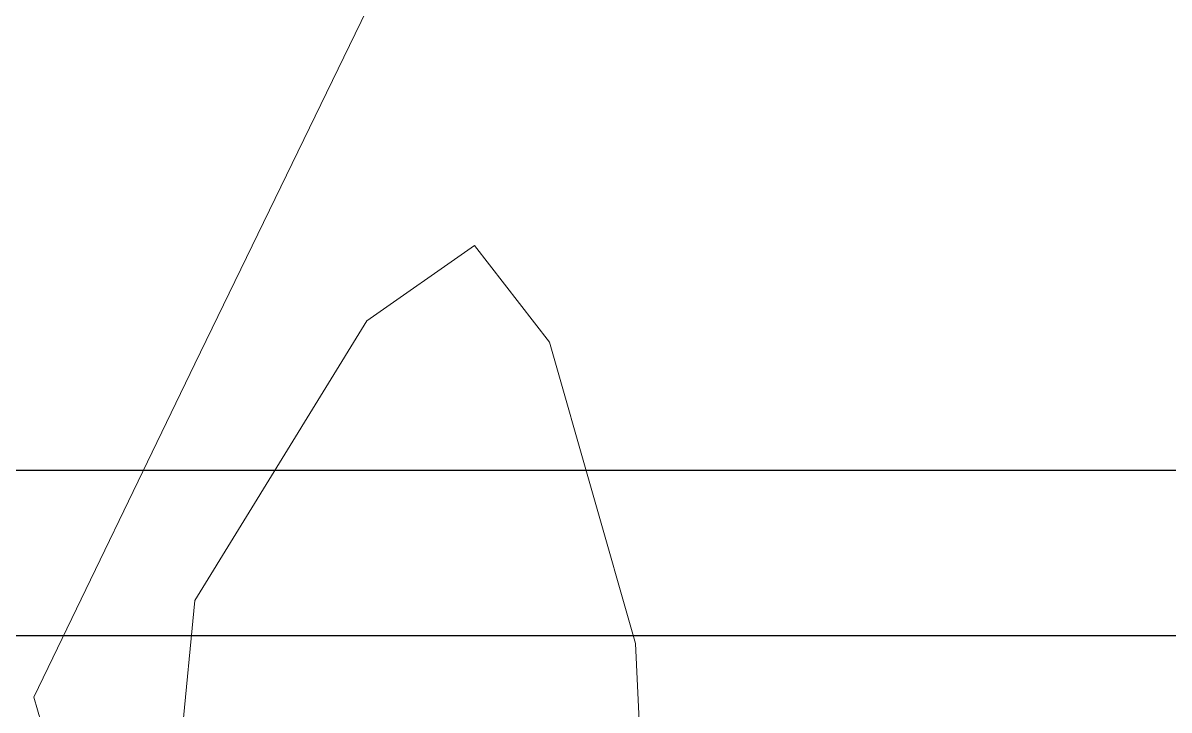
# Model space of a CAD drawing. Header units: millimetres. Extents: x 3104083 to 3173399, y -3165492 to -3044687.
# Drawn here: x 3116306.9 to 3116445.7, y -3134962.4 to -3134879.2 of the extents above; entities that cross this region are included whole.
import ezdxf

# ---------------------------------------------------------------- set-up
doc = ezdxf.new("R2010")
doc.units = ezdxf.units.MM
doc.header["$LTSCALE"] = 500
doc.header["$MEASUREMENT"] = 0
doc.layers.add('zb厨柜', color=7, linetype='CONTINUOUS')
doc.layers.add('柜体', color=2, linetype='CONTINUOUS')
doc.layers.add('zb装饰', color=252, linetype='CONTINUOUS', lineweight=5)

# ---------------------------------------------------------------- blocks, each defined once
blk = doc.blocks.new('A$C42FC2733')
at = {"layer": 'zb装饰', "color": 252, "linetype": 'ByBlock'}
for p, q in [((298.23, 343.52), (311.25, 347.42)), ((311.25, 347.42), (351.62, 327.9)), ((269.58, 333.11), (322.97, 327.9)), ((322.97, 327.9), (356.83, 307.08)), ((351.62, 327.9), (397.21, 305.78)), ((356.83, 307.08), (365.95, 294.07)), ((365.95, 294.07), (354.23, 284.96)), ((354.23, 284.96), (317.76, 274.55)), ((317.76, 274.55), (290.42, 273.25))]:
    blk.add_line(p, q, dxfattribs=at)

msp = doc.modelspace()

# ---------------------------------------------------------------- linework, layer by layer
at = {"layer": '柜体'}
for p, q in [((3117428.59, -3134933.409), (3115518.589, -3134933.41)), ((3117428.59, -3134953.409), (3115518.589, -3134953.41))]:
    msp.add_line(p, q, dxfattribs=at)

# ---------------------------------------------------------------- block references
at = {"layer": 'zb厨柜', "rotation": 90}
msp.add_blockref('A$C42FC2733', (3116655.621, -3135272.09), dxfattribs=at)

doc.saveas('drawing.dxf')
